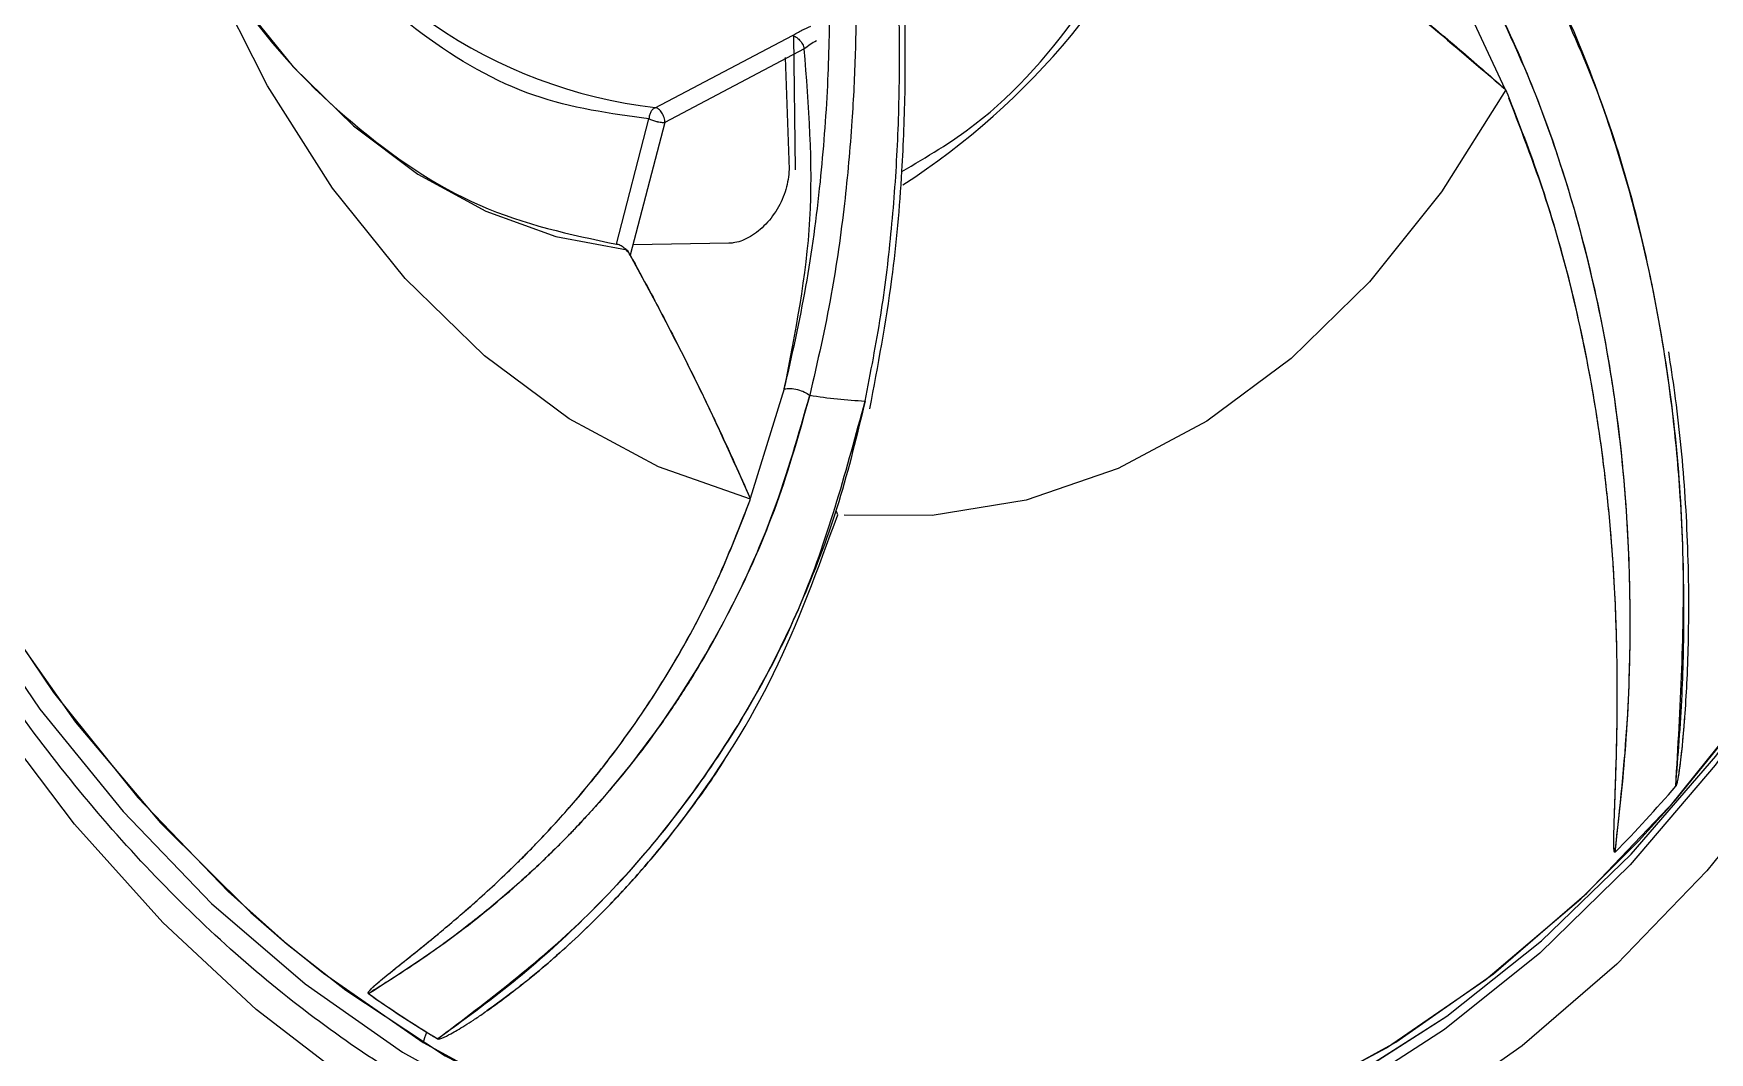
# Model space of a CAD drawing. Header units: inches. Extents: x -1 to 81, y -22 to 129.
# Drawn here: x 11.99 to 13.701, y 17.739 to 18.78 of the extents above; entities that cross this region are included whole.
import ezdxf

# ---------------------------------------------------------------- set-up
doc = ezdxf.new("R2010")
doc.units = ezdxf.units.IN
doc.header["$MEASUREMENT"] = 0
doc.layers.add('1', color=4, linetype='Continuous')

# ---------------------------------------------------------------- blocks, each defined once
blk = doc.blocks.new('2026 PACE')
at = {"color": 8, "linetype": 'Continuous', "lineweight": 25}
blk.add_line((12.7488, 17.8501), (12.8089, 17.8029), dxfattribs=at)
at = {"color": 8, "linetype": 'Continuous', "lineweight": 25, "flags": 128}
for points in [[(14.5375, 18.6819), (14.4872, 18.5367), (14.4284, 18.3978), (14.3618, 18.2669), (14.2879, 18.1449), (14.2073, 18.0327), (14.1205, 17.9312), (14.0281, 17.841), (13.9308, 17.7628), (13.8293, 17.6971), (13.7952, 17.6784)], [(12.8089, 17.8029), (12.9102, 17.736), (13.015, 17.6822), (13.1225, 17.6419), (13.2318, 17.6154), (13.3421, 17.6029), (13.4527, 17.6045), (13.5627, 17.6202), (13.6714, 17.6498), (13.7778, 17.6932), (13.8812, 17.75), (13.9809, 17.8199), (14.0761, 17.9022), (14.166, 17.9964), (14.2329, 18.0786)], [(12.8878, 17.7495), (12.9934, 17.6921), (13.1018, 17.6485), (13.2124, 17.619), (13.3241, 17.604), (13.4363, 17.6034), (13.548, 17.6172), (13.6583, 17.6455), (13.7665, 17.6879), (13.8717, 17.7442), (13.9731, 17.8138), (14.07, 17.8964), (14.1289, 17.9553)], [(12.7457, 17.8528), (12.7859, 17.8203), (12.8878, 17.7495)]]:
    blk.add_lwpolyline(points, dxfattribs=at)
at = {"color": 8, "linetype": 'Continuous', "lineweight": 25}
blk.add_arc((12.9707, 19.2572), 0.7514, 302.7838, 338.0572, dxfattribs=at)
for points, knots in [([(13.1183, 18.6929), (13.0788, 18.6983), (12.9988, 18.7091), (12.8853, 18.7748), (12.79, 18.862), (12.7427, 18.939), (12.7228, 18.9714)], [0, 0, 0, 0, 0.263724, 0.533923, 0.804122, 1, 1, 1, 1]), ([(13.3391, 18.4047), (13.3448, 18.4338), (13.3557, 18.4897), (13.3662, 18.5754), (13.3726, 18.6605), (13.3748, 18.7468), (13.3734, 18.8486), (13.3671, 18.9222), (13.3633, 18.9665)], [0, 0, 0, 0, 0.163946, 0.315278, 0.467646, 0.619723, 0.770778, 1, 1, 1, 1]), ([(13.3256, 18.9538), (13.3266, 18.9391), (13.3283, 18.9108), (13.3296, 18.867), (13.3302, 18.8171), (13.3293, 18.7575), (13.3258, 18.6854), (13.3183, 18.6028), (13.305, 18.5086), (13.2904, 18.4448), (13.2826, 18.4107)], [0, 0, 0, 0, 0.0779051, 0.1501779, 0.2336565, 0.3444849, 0.4708749, 0.6255143, 0.7999861, 1, 1, 1, 1]), ([(13.2566, 18.4171), (13.2645, 18.4517), (13.2801, 18.5204), (13.2939, 18.6246), (13.3016, 18.7236), (13.3036, 18.8174), (13.3029, 18.8877), (13.3003, 18.928), (13.2997, 18.9374)], [0, 0, 0, 0, 0.211679, 0.420267, 0.608236, 0.777668, 0.9478, 1, 1, 1, 1]), ([(13.2895, 18.7727), (13.2873, 18.7714), (13.2829, 18.7689), (13.279, 18.7659), (13.277, 18.7644)], [0, 0, 0, 0, 0.498448, 1, 1, 1, 1])]:
    blk.add_open_spline(points, degree=3, knots=knots, dxfattribs=at)
at = {"layer": '1', "color": 4, "linetype": 'Continuous', "lineweight": 25}
for p, q in [((13.9372, 18.8425), (13.9924, 18.7235)), ((13.9372, 18.8425), (13.9924, 18.7235)), ((13.1248, 18.7043), (13.265, 18.778)), ((13.2661, 18.7777), (13.2676, 18.641)), ((13.277, 18.7644), (13.1346, 18.6892)), ((13.2573, 18.7555), (13.2616, 18.6412)), ((13.9924, 18.7235), (13.9936, 18.7225)), ((13.9924, 18.7235), (13.9936, 18.7225)), ((13.0851, 18.5649), (13.1183, 18.6929)), ((13.1346, 18.6892), (13.0992, 18.5537)), ((13.1999, 18.5659), (13.1023, 18.5642)), ((13.2566, 18.4171), (13.2217, 18.3053)), ((13.2566, 18.4171), (13.2217, 18.3053)), ((13.3111, 18.2886), (13.3099, 18.2919))]:
    blk.add_line(p, q, dxfattribs=at)
at = {"layer": '1', "color": 4, "linetype": 'Continuous', "lineweight": 25, "flags": 128}
for points in [[(14.5969, 20.3182), (14.6393, 20.1635), (14.6729, 20.0042), (14.6974, 19.8413), (14.7126, 19.6761), (14.7184, 19.5098), (14.7148, 19.3434), (14.7019, 19.1782), (14.6796, 19.0152), (14.6482, 18.8557), (14.6079, 18.7008), (14.5589, 18.5515), (14.5017, 18.409), (14.4365, 18.2741), (14.3639, 18.1479), (14.2844, 18.0312), (14.1986, 17.9248), (14.1069, 17.8296), (14.0102, 17.7461), (13.909, 17.6749)], [(12.8174, 17.7063), (12.7173, 17.7832), (12.6218, 17.8722), (12.5316, 17.9726), (12.4473, 18.0839)], [(12.4179, 18.2051), (12.4964, 18.0902), (12.5812, 17.9854), (12.6717, 17.8917), (12.7671, 17.8095), (12.8668, 17.7396), (12.9701, 17.6824), (13.0762, 17.6384), (13.1843, 17.6078), (13.2938, 17.5909), (13.4037, 17.5878), (13.5134, 17.5985), (13.6219, 17.623), (13.7286, 17.661), (13.8327, 17.7124), (13.9333, 17.7766), (14.0299, 17.8533), (14.1216, 17.942), (14.2079, 18.0419), (14.2881, 18.1524), (14.3616, 18.2726), (14.4279, 18.4017), (14.4865, 18.5388), (14.5288, 18.6572)], [(12.1878, 20.3302), (12.1457, 20.1802), (12.1124, 20.0254), (12.0881, 19.8668), (12.073, 19.7056), (12.0672, 19.543), (12.0707, 19.3802), (12.0835, 19.2182), (12.1055, 19.0584), (12.1366, 18.9017), (12.1765, 18.7494), (12.225, 18.6026), (12.2816, 18.4623), (12.3461, 18.3295), (12.4178, 18.2051), (12.4964, 18.0902), (12.5812, 17.9855), (12.6717, 17.8917), (12.7671, 17.8095), (12.8668, 17.7396), (12.8668, 17.7396)], [(12.184, 20.242), (12.1461, 20.086), (12.1176, 19.9257), (12.0987, 19.7621), (12.0894, 19.5967), (12.09, 19.4305), (12.1003, 19.2649), (12.1203, 19.1011), (12.1498, 18.9405), (12.1887, 18.7841), (12.2366, 18.6333), (12.2931, 18.4891), (12.3579, 18.3526), (12.4304, 18.2249), (12.5101, 18.107), (12.5963, 17.9997), (12.6885, 17.9039), (12.7457, 17.8528)], [(12.2074, 20.3216), (12.1653, 20.1706), (12.1322, 20.0146), (12.1082, 19.8549), (12.0936, 19.6927), (12.0885, 19.529), (12.0929, 19.3652), (12.1067, 19.2024), (12.13, 19.0419), (12.1625, 18.8848), (12.2039, 18.7324), (12.254, 18.5856), (12.3124, 18.4457), (12.3787, 18.3136), (12.4523, 18.1904), (12.5328, 18.0769), (12.6194, 17.974), (12.7117, 17.8824), (12.7488, 17.8501)], [(14.1289, 17.9553), (14.1615, 17.9912), (14.2471, 18.0976), (14.326, 18.2146), (14.3977, 18.3415), (14.4616, 18.4773), (14.5172, 18.6209), (14.5641, 18.7713), (14.6019, 18.9272), (14.6305, 19.0876), (14.6494, 19.2511), (14.6579, 19.3915)], [(13.2221, 18.3044), (13.128, 18.3374), (13.037, 18.3865), (12.9504, 18.4509), (12.8694, 18.5298), (12.7952, 18.6222), (12.7286, 18.7268), (12.6707, 18.842), (12.6223, 18.9664)], [(13.2221, 18.3044), (13.128, 18.3374), (13.037, 18.3865), (12.9504, 18.4509), (12.8694, 18.5298), (12.7952, 18.6222), (12.7286, 18.7268), (12.6707, 18.842), (12.6223, 18.9664)], [(12.65, 18.8912), (12.6983, 18.8163), (12.755, 18.746), (12.8166, 18.6858), (12.8824, 18.6365), (12.9516, 18.5986), (13.0232, 18.5727), (13.0962, 18.5591)], [(13.9936, 18.7225), (13.9279, 18.6184), (13.8544, 18.5265), (13.7741, 18.4481), (13.688, 18.3843), (13.5975, 18.3358), (13.5036, 18.3035), (13.4077, 18.2877), (13.3178, 18.288)], [(13.9936, 18.7225), (13.9279, 18.6184), (13.8544, 18.5265), (13.7741, 18.4481), (13.688, 18.3843), (13.5975, 18.3358), (13.5036, 18.3035), (13.4077, 18.2877), (13.3178, 18.288)], [(12.8668, 17.7396), (12.9701, 17.6824), (13.0762, 17.6384), (13.1843, 17.6078), (13.2938, 17.5909), (13.4037, 17.5878), (13.5134, 17.5985), (13.6219, 17.623), (13.7286, 17.661), (13.8327, 17.7123), (13.9333, 17.7766), (14.0299, 17.8533), (14.1216, 17.942), (14.2079, 18.0419), (14.2881, 18.1523), (14.3616, 18.2726), (14.4279, 18.4017), (14.4865, 18.5387), (14.5288, 18.6572)]]:
    blk.add_lwpolyline(points, dxfattribs=at)
at = {"layer": '1', "color": 4, "linetype": 'Continuous', "lineweight": 25}
for centre, radius, start, end in [((13.1833, 19.2058), 0.5048, 207.7821, 263.3418), ((13.3642, 18.9119), 0.5078, 260.7536, 267.164), ((13.0772, 18.9514), 1.4393, 315.5763, 319.2168), ((13.0772, 18.9514), 1.4393, 315.5766, 319.2168), ((13.4926, 18.7324), 1.1432, 234.6912, 238.2706), ((13.4893, 18.7275), 1.1372, 234.6847, 238.9449), ((9.0562, 19.0627), 4.0503, 341.0822, 341.2406), ((13.4726, 18.7006), 1.1056, 238.2871, 238.9675)]:
    blk.add_arc(centre, radius, start, end, dxfattribs=at)
at = {"layer": '1', "color": 3, "linetype": 'Continuous', "lineweight": 25}
for points, knots in [([(13.4564, 16.1637), (13.4485, 16.1641), (13.4327, 16.1649), (13.4091, 16.1665), (13.3855, 16.1685), (13.3619, 16.1708), (13.3384, 16.1734), (13.315, 16.1764), (13.2917, 16.1797), (13.2684, 16.1833), (13.2452, 16.1873), (13.2221, 16.1917), (13.1991, 16.1963), (13.1762, 16.2013), (13.1534, 16.2067), (13.1306, 16.2123), (13.108, 16.2184), (13.0854, 16.2247), (13.0629, 16.2314), (13.0405, 16.2384), (13.0181, 16.2457), (12.9958, 16.2534), (12.9736, 16.2615), (12.9515, 16.2698), (12.9294, 16.2785), (12.9074, 16.2875), (12.8855, 16.2969), (12.8637, 16.3067), (12.8419, 16.3167), (12.8202, 16.3271), (12.7536, 16.3603), (12.6446, 16.4231), (12.4985, 16.5281), (12.3601, 16.6494), (12.2148, 16.8018), (12.0666, 16.9915), (11.9209, 17.2226), (11.7924, 17.4764), (11.681, 17.75), (11.587, 18.0403), (11.5214, 18.3039), (11.4763, 18.5329), (11.446, 18.7243), (11.4222, 18.9188), (11.4048, 19.1147), (11.3966, 19.265), (11.3931, 19.3689), (11.3917, 19.4265), (11.3909, 19.4842), (11.3908, 19.5227), (11.3908, 19.5419)], [0, 0, 0, 0, 0.006626, 0.01325, 0.019872, 0.026491, 0.033106, 0.039716, 0.04632, 0.052918, 0.059508, 0.066091, 0.072666, 0.079234, 0.085797, 0.092355, 0.098912, 0.105467, 0.112022, 0.118579, 0.125139, 0.131704, 0.138273, 0.144847, 0.151427, 0.158012, 0.164602, 0.171198, 0.1778, 0.184407, 0.191021, 0.239049, 0.28684, 0.334372, 0.381989, 0.445943, 0.509674, 0.573053, 0.636872, 0.700758, 0.764206, 0.802299, 0.840598, 0.879054, 0.917321, 0.955378, 0.966525, 0.977675, 0.988832, 1, 1, 1, 1]), ([(14.9119, 19.5392), (14.9118, 19.4635), (14.9115, 19.3117), (14.8948, 19.0832), (14.8656, 18.855), (14.8231, 18.6321), (14.7686, 18.4171), (14.7023, 18.2102), (14.6235, 18.0102), (14.5336, 17.8211), (14.434, 17.6452), (14.3248, 17.4826), (14.2054, 17.3326), (14.0779, 17.1984), (13.9441, 17.0814), (13.8043, 16.9815), (13.6574, 16.8987), (13.5067, 16.8354), (13.3543, 16.7915), (13.2004, 16.7667), (13.0437, 16.7615), (12.8882, 16.7767), (12.7359, 16.811), (12.5872, 16.8636), (12.44, 16.9354), (12.2984, 17.0255), (12.1637, 17.1319), (12.036, 17.2537), (11.9144, 17.3926), (11.8017, 17.5434), (11.7347, 17.6539), (11.7024, 17.7073)], [0, 0, 0, 0, 0.034136, 0.068509, 0.103631, 0.139013, 0.173131, 0.207489, 0.242592, 0.27795, 0.312141, 0.34657, 0.381748, 0.417182, 0.451434, 0.485924, 0.521174, 0.556689, 0.590764, 0.625078, 0.660159, 0.695511, 0.729091, 0.762905, 0.797467, 0.83229, 0.865561, 0.899063, 0.933286, 0.967756, 1, 1, 1, 1]), ([(15.9483, 19.5419), (15.9484, 19.5299), (15.9488, 19.5057), (15.949, 19.4694), (15.9489, 19.4332), (15.9486, 19.3969), (15.9479, 19.3607), (15.947, 19.3245), (15.9457, 19.2883), (15.9442, 19.2522), (15.9424, 19.2162), (15.9403, 19.1802), (15.938, 19.1442), (15.9353, 19.1084), (15.9324, 19.0726), (15.9292, 19.0369), (15.9257, 19.0013), (15.922, 18.9658), (15.918, 18.9304), (15.9137, 18.895), (15.9091, 18.8598), (15.9043, 18.8246), (15.8992, 18.7895), (15.8938, 18.7545), (15.8771, 18.6511), (15.844, 18.4806), (15.7848, 18.248), (15.7132, 18.0228), (15.6014, 17.7343), (15.4323, 17.397), (15.2143, 17.0786), (14.9996, 16.8353), (14.8015, 16.6523), (14.6093, 16.5089), (14.4283, 16.3996), (14.2614, 16.3176), (14.091, 16.2522), (13.9604, 16.2157), (13.8717, 16.1966), (13.8255, 16.1879), (13.7793, 16.1804), (13.7331, 16.1742), (13.6869, 16.1692), (13.6407, 16.1655), (13.5945, 16.1631), (13.5484, 16.1619), (13.5023, 16.162), (13.4717, 16.1631), (13.4564, 16.1637)], [0, 0, 0, 0, 0.006658, 0.013317, 0.019978, 0.026638, 0.033296, 0.039952, 0.046605, 0.053254, 0.0599, 0.06654, 0.073175, 0.079805, 0.086428, 0.093044, 0.099653, 0.106257, 0.112856, 0.119452, 0.126046, 0.13264, 0.139235, 0.145832, 0.152434, 0.197774, 0.243387, 0.288863, 0.334, 0.424711, 0.515532, 0.575757, 0.636405, 0.697075, 0.742242, 0.787451, 0.832935, 0.878562, 0.890704, 0.902832, 0.914953, 0.927075, 0.939205, 0.951348, 0.963503, 0.975666, 0.987833, 1, 1, 1, 1])]:
    blk.add_open_spline(points, degree=3, knots=knots, dxfattribs=at)
at = {"layer": '1', "color": 4, "linetype": 'Continuous', "lineweight": 25}
for points, knots in [([(11.4493, 19.4864), (11.4507, 19.4253), (11.4528, 19.3397), (11.4618, 19.2141), (11.4721, 19.1079), (11.4886, 18.9823), (11.5106, 18.852), (11.5386, 18.7176), (11.5729, 18.5816), (11.6134, 18.4457), (11.6601, 18.3112), (11.7129, 18.1793), (11.7717, 18.0511), (11.8363, 17.9273), (11.9065, 17.8088), (11.9821, 17.6963), (12.0628, 17.5904), (12.1483, 17.4916), (12.2384, 17.4006), (12.3327, 17.3177), (12.4311, 17.2435), (12.5333, 17.1784), (12.6389, 17.1228), (12.7477, 17.0771), (12.8595, 17.0419), (12.9739, 17.0175), (13.0907, 17.0044), (13.2095, 17.0033), (13.3298, 17.0146), (13.4512, 17.0387), (13.5684, 17.076), (13.6537, 17.1098), (13.6976, 17.1334), (13.7061, 17.138)], [0, 0, 0, 0, 0.038921, 0.054488, 0.080333, 0.107103, 0.13576, 0.165608, 0.196365, 0.227807, 0.259778, 0.292164, 0.324881, 0.357868, 0.391081, 0.424491, 0.458075, 0.491826, 0.525742, 0.55983, 0.594106, 0.628594, 0.663328, 0.698351, 0.733711, 0.769469, 0.805687, 0.84243, 0.879759, 0.917719, 0.956341, 0.991508, 1, 1, 1, 1]), ([(12.9999, 17.6452), (12.9873, 17.6503), (12.9433, 17.6682), (12.8702, 17.7097), (12.7813, 17.7691), (12.6957, 17.8388), (12.6138, 17.9176), (12.5361, 18.0052), (12.463, 18.1011), (12.3949, 18.2046), (12.3322, 18.3151), (12.2752, 18.4319), (12.2243, 18.5542), (12.1798, 18.6809), (12.1421, 18.8106), (12.1113, 18.9411), (12.0878, 19.0686), (12.0723, 19.1815), (12.0622, 19.2825), (12.0552, 19.3823), (12.0537, 19.4533), (12.0528, 19.4927)], [0, 0, 0, 0, 0.023781, 0.082728, 0.141468, 0.200031, 0.258447, 0.316738, 0.374919, 0.432993, 0.490948, 0.54875, 0.606342, 0.663612, 0.720345, 0.776082, 0.829635, 0.879261, 0.914529, 0.952457, 1, 1, 1, 1]), ([(13.3766, 18.6391), (13.4019, 18.654), (13.4711, 18.6946), (13.5693, 18.8058), (13.6275, 18.9155), (13.6566, 18.9704)], [0, 0, 0, 0, 0.2236841, 0.611842, 1, 1, 1, 1]), ([(13.6677, 18.9764), (13.724, 18.9366), (13.837, 18.8568), (13.9405, 18.768), (13.9924, 18.7235)], [0, 0, 0, 0, 0.4987121, 1, 1, 1, 1]), ([(13.6746, 18.9717), (13.6902, 18.9608), (13.7298, 18.9333), (13.7857, 18.8923), (13.844, 18.8476), (13.8956, 18.8062), (13.9457, 18.7645), (13.9772, 18.7369), (13.9924, 18.7235)], [0, 0, 0, 0, 0.140197, 0.356033, 0.512976, 0.68565, 0.848015, 1, 1, 1, 1]), ([(13.344, 18.3969), (13.3522, 18.4407), (13.3672, 18.5198), (13.3769, 18.6303), (13.3803, 18.7167), (13.3802, 18.793), (13.3776, 18.8732), (13.3725, 18.9328), (13.3697, 18.9653)], [0, 0, 0, 0, 0.24309, 0.438746, 0.587008, 0.695401, 0.834184, 1, 1, 1, 1]), ([(12.6417, 18.9148), (12.6606, 18.88), (12.7094, 18.7903), (12.8135, 18.6836), (12.9439, 18.5948), (13.038, 18.5749), (13.0851, 18.5649)], [0, 0, 0, 0, 0.174356, 0.449571, 0.724785, 1, 1, 1, 1]), ([(14.167, 18.0113), (14.1717, 18.0911), (14.1811, 18.2507), (14.1551, 18.4881), (14.0974, 18.7179), (14.0274, 18.8551), (13.9925, 18.9238)], [0, 0, 0, 0, 0.250185, 0.500172, 0.750054, 1, 1, 1, 1]), ([(14.167, 18.0113), (14.1695, 18.0425), (14.1742, 18.1029), (14.1762, 18.2018), (14.1732, 18.2987), (14.1642, 18.3968), (14.1493, 18.4966), (14.1256, 18.6037), (14.0906, 18.7155), (14.0474, 18.8226), (14.0108, 18.89), (13.9925, 18.9238)], [0, 0, 0, 0, 0.097961, 0.189925, 0.309839, 0.402127, 0.500104, 0.628591, 0.750011, 0.874986, 1, 1, 1, 1]), ([(14.1051, 17.944), (14.11, 17.9891), (14.1188, 18.0703), (14.1208, 18.1601), (14.1202, 18.2118), (14.1196, 18.234), (14.1188, 18.2544), (14.1179, 18.2729), (14.1169, 18.2896), (14.1126, 18.3496), (14.1, 18.4523), (14.0676, 18.5943), (14.0226, 18.7294), (13.9815, 18.8129), (13.9611, 18.8544)], [0, 0, 0, 0, 0.143681, 0.258947, 0.284439, 0.307979, 0.329566, 0.3492, 0.36688, 0.382606, 0.540573, 0.696139, 0.849289, 1, 1, 1, 1]), ([(14.1051, 17.944), (14.1089, 17.9777), (14.1173, 18.0524), (14.1215, 18.1605), (14.1192, 18.2683), (14.1111, 18.3645), (14.0965, 18.4649), (14.0743, 18.5668), (14.0434, 18.668), (14.0063, 18.7642), (13.9767, 18.8233), (13.9611, 18.8544)], [0, 0, 0, 0, 0.107422, 0.238426, 0.342334, 0.449837, 0.545161, 0.666071, 0.783925, 0.886394, 1, 1, 1, 1]), ([(13.265, 18.778), (13.2681, 18.7799), (13.2739, 18.7835), (13.2806, 18.7863), (13.2837, 18.7876)], [0, 0, 0, 0, 0.5398671, 1, 1, 1, 1]), ([(13.265, 18.778), (13.2656, 18.7779), (13.2667, 18.7776), (13.2686, 18.7766), (13.2704, 18.7752), (13.2721, 18.7734), (13.2737, 18.7715), (13.2751, 18.7692), (13.2763, 18.7668), (13.2768, 18.7652), (13.277, 18.7644)], [0, 0, 0, 0, 0.131136, 0.260274, 0.38408, 0.500001, 0.615922, 0.739727, 0.868865, 1, 1, 1, 1]), ([(13.2566, 18.4171), (13.268, 18.4746), (13.2906, 18.5887), (13.2815, 18.7062), (13.277, 18.7644)], [0, 0, 0, 0, 0.503992, 1, 1, 1, 1]), ([(14.1051, 17.944), (14.1051, 17.9439), (14.105, 17.9439), (14.1049, 17.9438), (14.1048, 17.9438), (14.1047, 17.9439), (14.1046, 17.9439), (14.1045, 17.9441), (14.1043, 17.9446), (14.1041, 17.9458), (14.1035, 17.9515), (14.1038, 17.9614), (14.1042, 17.9763), (14.1048, 17.9933), (14.1056, 18.0165), (14.1066, 18.0467), (14.1073, 18.0846), (14.1074, 18.1282), (14.1064, 18.1738), (14.1043, 18.223), (14.1004, 18.2772), (14.0931, 18.3469), (14.0798, 18.4348), (14.0579, 18.534), (14.0289, 18.6325), (14.0051, 18.6933), (13.9936, 18.7225)], [0, 0, 0, 0, 0.000231, 0.000437, 0.000628, 0.000819, 0.001023, 0.001252, 0.001812, 0.00345, 0.005859, 0.023596, 0.040537, 0.061853, 0.087513, 0.12771, 0.17519, 0.229807, 0.291388, 0.346437, 0.414944, 0.495682, 0.609911, 0.750097, 0.879926, 1, 1, 1, 1]), ([(14.1051, 17.944), (14.105, 17.9439), (14.1049, 17.9438), (14.1048, 17.9438), (14.1047, 17.9439), (14.1046, 17.9439), (14.1045, 17.944), (14.1043, 17.9445), (14.1041, 17.9454), (14.1036, 17.9501), (14.1038, 17.959), (14.1041, 17.9728), (14.1047, 17.9895), (14.1056, 18.0161), (14.1069, 18.0555), (14.1076, 18.1102), (14.1069, 18.1571), (14.1056, 18.1935), (14.1044, 18.217), (14.1027, 18.2456), (14.1002, 18.2773), (14.0971, 18.3087), (14.094, 18.3354), (14.0864, 18.3941), (14.0703, 18.4838), (14.0392, 18.6034), (14.0107, 18.6776), (13.9966, 18.7142)], [0, 0, 0, 0, 0.0004023, 0.0005795, 0.0007536, 0.0009356, 0.0011353, 0.0016148, 0.0029959, 0.0050225, 0.0199883, 0.0364125, 0.057592, 0.083498, 0.1376275, 0.2070289, 0.2912846, 0.3156902, 0.3455112, 0.3806851, 0.4244798, 0.4666961, 0.5007147, 0.5266415, 0.6923043, 0.8484857, 1, 1, 1, 1]), ([(13.1183, 18.6929), (13.1189, 18.6927), (13.1199, 18.6922), (13.1219, 18.6915), (13.124, 18.6908), (13.1255, 18.6904), (13.1262, 18.6902)], [0, 0, 0, 0, 0.25, 0.5, 0.75, 1, 1, 1, 1]), ([(13.1346, 18.6892), (13.1346, 18.69), (13.1345, 18.6917), (13.1338, 18.6943), (13.1328, 18.6969), (13.1316, 18.6992), (13.13, 18.7013), (13.1284, 18.7028), (13.1266, 18.704), (13.1255, 18.7042), (13.1248, 18.7043)], [0, 0, 0, 0, 0.12558, 0.250017, 0.370209, 0.500031, 0.615742, 0.750037, 0.85265, 1, 1, 1, 1]), ([(13.1262, 18.6902), (13.1262, 18.6902), (13.1263, 18.6902), (13.1263, 18.6902), (13.1264, 18.6902), (13.1266, 18.6902), (13.1269, 18.6901), (13.1275, 18.6899), (13.1289, 18.6897), (13.1315, 18.6893), (13.1334, 18.6892), (13.1346, 18.6892)], [0, 0, 0, 0, 0.001738, 0.004831, 0.015082, 0.030421, 0.061201, 0.123138, 0.248256, 0.501263, 1, 1, 1, 1]), ([(13.2616, 18.6412), (13.2609, 18.6344), (13.2594, 18.6208), (13.25, 18.6003), (13.2365, 18.5829), (13.2204, 18.5708), (13.2078, 18.5663), (13.2013, 18.5659), (13.1999, 18.5659)], [0, 0, 0, 0, 0.194941, 0.389849, 0.584536, 0.771915, 0.948108, 1, 1, 1, 1]), ([(13.0992, 18.5537), (13.0984, 18.555), (13.0973, 18.5568), (13.095, 18.5593), (13.0931, 18.561), (13.0911, 18.5625), (13.0889, 18.5637), (13.0869, 18.5646), (13.0857, 18.5648), (13.0851, 18.5649)], [0, 0, 0, 0, 0.275704, 0.405875, 0.527513, 0.647886, 0.763301, 0.87931, 1, 1, 1, 1]), ([(13.0962, 18.5591), (13.1198, 18.5154), (13.1669, 18.4277), (13.2034, 18.3462), (13.2217, 18.3053)], [0, 0, 0, 0, 0.498712, 1, 1, 1, 1]), ([(13.0992, 18.5537), (13.1058, 18.5417), (13.1225, 18.511), (13.1452, 18.4675), (13.168, 18.4219), (13.1874, 18.3815), (13.2056, 18.3421), (13.2165, 18.3173), (13.2217, 18.3053)], [0, 0, 0, 0, 0.1401968, 0.3560291, 0.5129757, 0.6856497, 0.8480148, 1, 1, 1, 1]), ([(14.1595, 18.4549), (14.1617, 18.4411), (14.1664, 18.4106), (14.1719, 18.3632), (14.1762, 18.3125), (14.179, 18.261), (14.1802, 18.2107), (14.1799, 18.1638), (14.1786, 18.1227), (14.176, 18.0793), (14.173, 18.0447), (14.1695, 18.0206), (14.1681, 18.0141), (14.1675, 18.0122), (14.1672, 18.0116), (14.1671, 18.0114), (14.167, 18.0113)], [0, 0, 0, 0, 0.094876, 0.208146, 0.322246, 0.437202, 0.555164, 0.66033, 0.752375, 0.831008, 0.952648, 0.98551, 0.994964, 0.997999, 0.999119, 1, 1, 1, 1]), ([(12.8319, 17.7995), (12.862, 17.8189), (12.9163, 17.8539), (12.9713, 17.8995), (13.0019, 17.9274), (13.0148, 17.9397), (13.0265, 17.9512), (13.037, 17.9619), (13.0462, 17.9716), (13.0794, 18.0073), (13.1327, 18.0731), (13.1967, 18.1778), (13.2482, 18.2901), (13.2712, 18.3707), (13.2826, 18.4107)], [0, 0, 0, 0, 0.14371, 0.258982, 0.284473, 0.308009, 0.329591, 0.349218, 0.36689, 0.382606, 0.540573, 0.696139, 0.849289, 1, 1, 1, 1]), ([(13.2826, 18.4107), (13.2721, 18.3733), (13.2509, 18.2983), (13.2141, 18.2155), (13.1828, 18.1568), (13.1605, 18.1192), (13.136, 18.0819), (13.1092, 18.0451), (13.0807, 18.0097), (13.0496, 17.9746), (13.0149, 17.9393), (12.9774, 17.9048), (12.932, 17.8674), (12.8842, 17.8323), (12.8477, 17.8095), (12.8319, 17.7995)], [0, 0, 0, 0, 0.140841, 0.282354, 0.336179, 0.391545, 0.448504, 0.507112, 0.567425, 0.625585, 0.69059, 0.762661, 0.827563, 0.924957, 1, 1, 1, 1]), ([(12.9026, 17.7533), (12.9538, 17.7921), (13.056, 17.8699), (13.1823, 18.0219), (13.2835, 18.1992), (13.3206, 18.3362), (13.3391, 18.4047)], [0, 0, 0, 0, 0.250185, 0.500172, 0.750054, 1, 1, 1, 1]), ([(13.3391, 18.4047), (13.3308, 18.3701), (13.3141, 18.3009), (13.2776, 18.2039), (13.2329, 18.1115), (13.1799, 18.0258), (13.1192, 17.9463), (13.0525, 17.8747), (12.9805, 17.8098), (12.9286, 17.7721), (12.9026, 17.7533)], [0, 0, 0, 0, 0.124974, 0.249925, 0.3714, 0.499828, 0.624811, 0.74983, 0.874891, 1, 1, 1, 1]), ([(13.2566, 18.4171), (13.2586, 18.4173), (13.2627, 18.4178), (13.2702, 18.4166), (13.2774, 18.4142), (13.2809, 18.4118), (13.2826, 18.4107)], [0, 0, 0, 0, 0.240996, 0.5, 0.759004, 1, 1, 1, 1]), ([(13.2566, 18.4171), (13.2586, 18.4173), (13.2627, 18.4178), (13.2702, 18.4166), (13.2774, 18.4142), (13.2809, 18.4118), (13.2826, 18.4107)], [0, 0, 0, 0, 0.2409613, 0.4999512, 0.7589682, 1, 1, 1, 1]), ([(12.8319, 17.7995), (12.8318, 17.7996), (12.8318, 17.7996), (12.8317, 17.7997), (12.8316, 17.7998), (12.8316, 17.8), (12.8316, 17.8002), (12.8316, 17.8004), (12.8318, 17.801), (12.8324, 17.8019), (12.8354, 17.8055), (12.8408, 17.8101), (12.8485, 17.8166), (12.8568, 17.8232), (12.8665, 17.831), (12.8808, 17.8423), (12.9, 17.8579), (12.9246, 17.8785), (12.9518, 17.9025), (12.9775, 17.9267), (13.0019, 17.9511), (13.0252, 17.976), (13.0509, 18.0053), (13.0872, 18.0504), (13.1192, 18.0964), (13.1565, 18.158), (13.1894, 18.2203), (13.2115, 18.2771), (13.2221, 18.3044)], [0, 0, 0, 0, 0.000225, 0.000426, 0.000613, 0.000798, 0.000994, 0.001212, 0.001742, 0.003283, 0.005549, 0.022249, 0.035881, 0.052501, 0.072092, 0.094631, 0.138915, 0.189891, 0.247391, 0.311224, 0.357451, 0.41123, 0.472366, 0.540636, 0.682015, 0.731007, 0.870298, 1, 1, 1, 1]), ([(12.8319, 17.7995), (12.8318, 17.7996), (12.8317, 17.7997), (12.8316, 17.7998), (12.8316, 17.8), (12.8316, 17.8001), (12.8316, 17.8004), (12.8318, 17.8009), (12.8324, 17.8018), (12.8353, 17.8054), (12.8415, 17.8107), (12.8514, 17.8189), (12.8638, 17.8288), (12.8825, 17.8437), (12.9086, 17.8649), (12.9432, 17.8946), (12.9709, 17.9203), (12.9915, 17.9407), (13.0042, 17.9536), (13.0199, 17.9703), (13.0367, 17.989), (13.0526, 18.0077), (13.0662, 18.0245), (13.095, 18.0613), (13.1357, 18.1207), (13.1845, 18.209), (13.2095, 18.2722), (13.2221, 18.3044)], [0, 0, 0, 0, 0.000419, 0.000604, 0.000786, 0.000979, 0.001192, 0.001709, 0.00321, 0.005417, 0.021695, 0.040705, 0.065609, 0.096361, 0.15437, 0.225006, 0.313663, 0.33401, 0.362605, 0.399357, 0.442167, 0.481041, 0.514717, 0.543262, 0.699246, 0.84705, 1, 1, 1, 1]), ([(12.9026, 17.7533), (12.9027, 17.7532), (12.9029, 17.7531), (12.9036, 17.7531), (12.9049, 17.7534), (12.9092, 17.7549), (12.9152, 17.758), (12.9229, 17.7624), (12.9306, 17.7671), (12.9395, 17.7728), (12.9514, 17.7809), (12.9667, 17.7918), (12.9859, 17.8064), (13.0074, 17.8238), (13.0311, 17.8444), (13.053, 17.8648), (13.0726, 17.8843), (13.0896, 17.902), (13.107, 17.9213), (13.1249, 17.9421), (13.1431, 17.9646), (13.187, 18.0226), (13.2516, 18.125), (13.291, 18.2333), (13.3111, 18.2886)], [0, 0, 0, 0, 0.000445, 0.001006, 0.003473, 0.007193, 0.023414, 0.035002, 0.048918, 0.065167, 0.083753, 0.114926, 0.15143, 0.193273, 0.240462, 0.293002, 0.327439, 0.363827, 0.402167, 0.442461, 0.484707, 0.528908, 0.759408, 1, 1, 1, 1]), ([(14.1759, 18.081), (14.1759, 18.081), (14.1753, 18.0704), (14.1735, 18.0525), (14.171, 18.0309), (14.1692, 18.0187), (14.1679, 18.0136), (14.1674, 18.0119), (14.1671, 18.0115), (14.167, 18.0113)], [0, 0, 0, 0, 0.000091, 0.449023, 0.761684, 0.92536, 0.973336, 0.989161, 1, 1, 1, 1]), ([(13.1962, 18.0401), (13.1958, 18.0393), (13.186, 18.0231), (13.1672, 17.9967), (13.1402, 17.9607), (13.1141, 17.9292), (13.0868, 17.8988), (13.0579, 17.8694), (13.0288, 17.8422), (13.0007, 17.8182), (12.9758, 17.7984), (12.9599, 17.7871), (12.9527, 17.7819)], [0, 0, 0, 0, 0.007429, 0.152898, 0.265437, 0.378783, 0.492964, 0.608007, 0.726069, 0.83133, 0.923463, 1, 1, 1, 1])]:
    blk.add_open_spline(points, degree=3, knots=knots, dxfattribs=at)
blk.add_open_spline([(13.1248, 18.7043), (13.1239, 18.7039), (13.1221, 18.7029), (13.1201, 18.7001), (13.1187, 18.6967), (13.1184, 18.6942), (13.1183, 18.6929)], degree=3, dxfattribs=at)

msp = doc.modelspace()

# ---------------------------------------------------------------- block references
msp.add_blockref('2026 PACE', (-0.5, 0))

doc.saveas('drawing.dxf')
